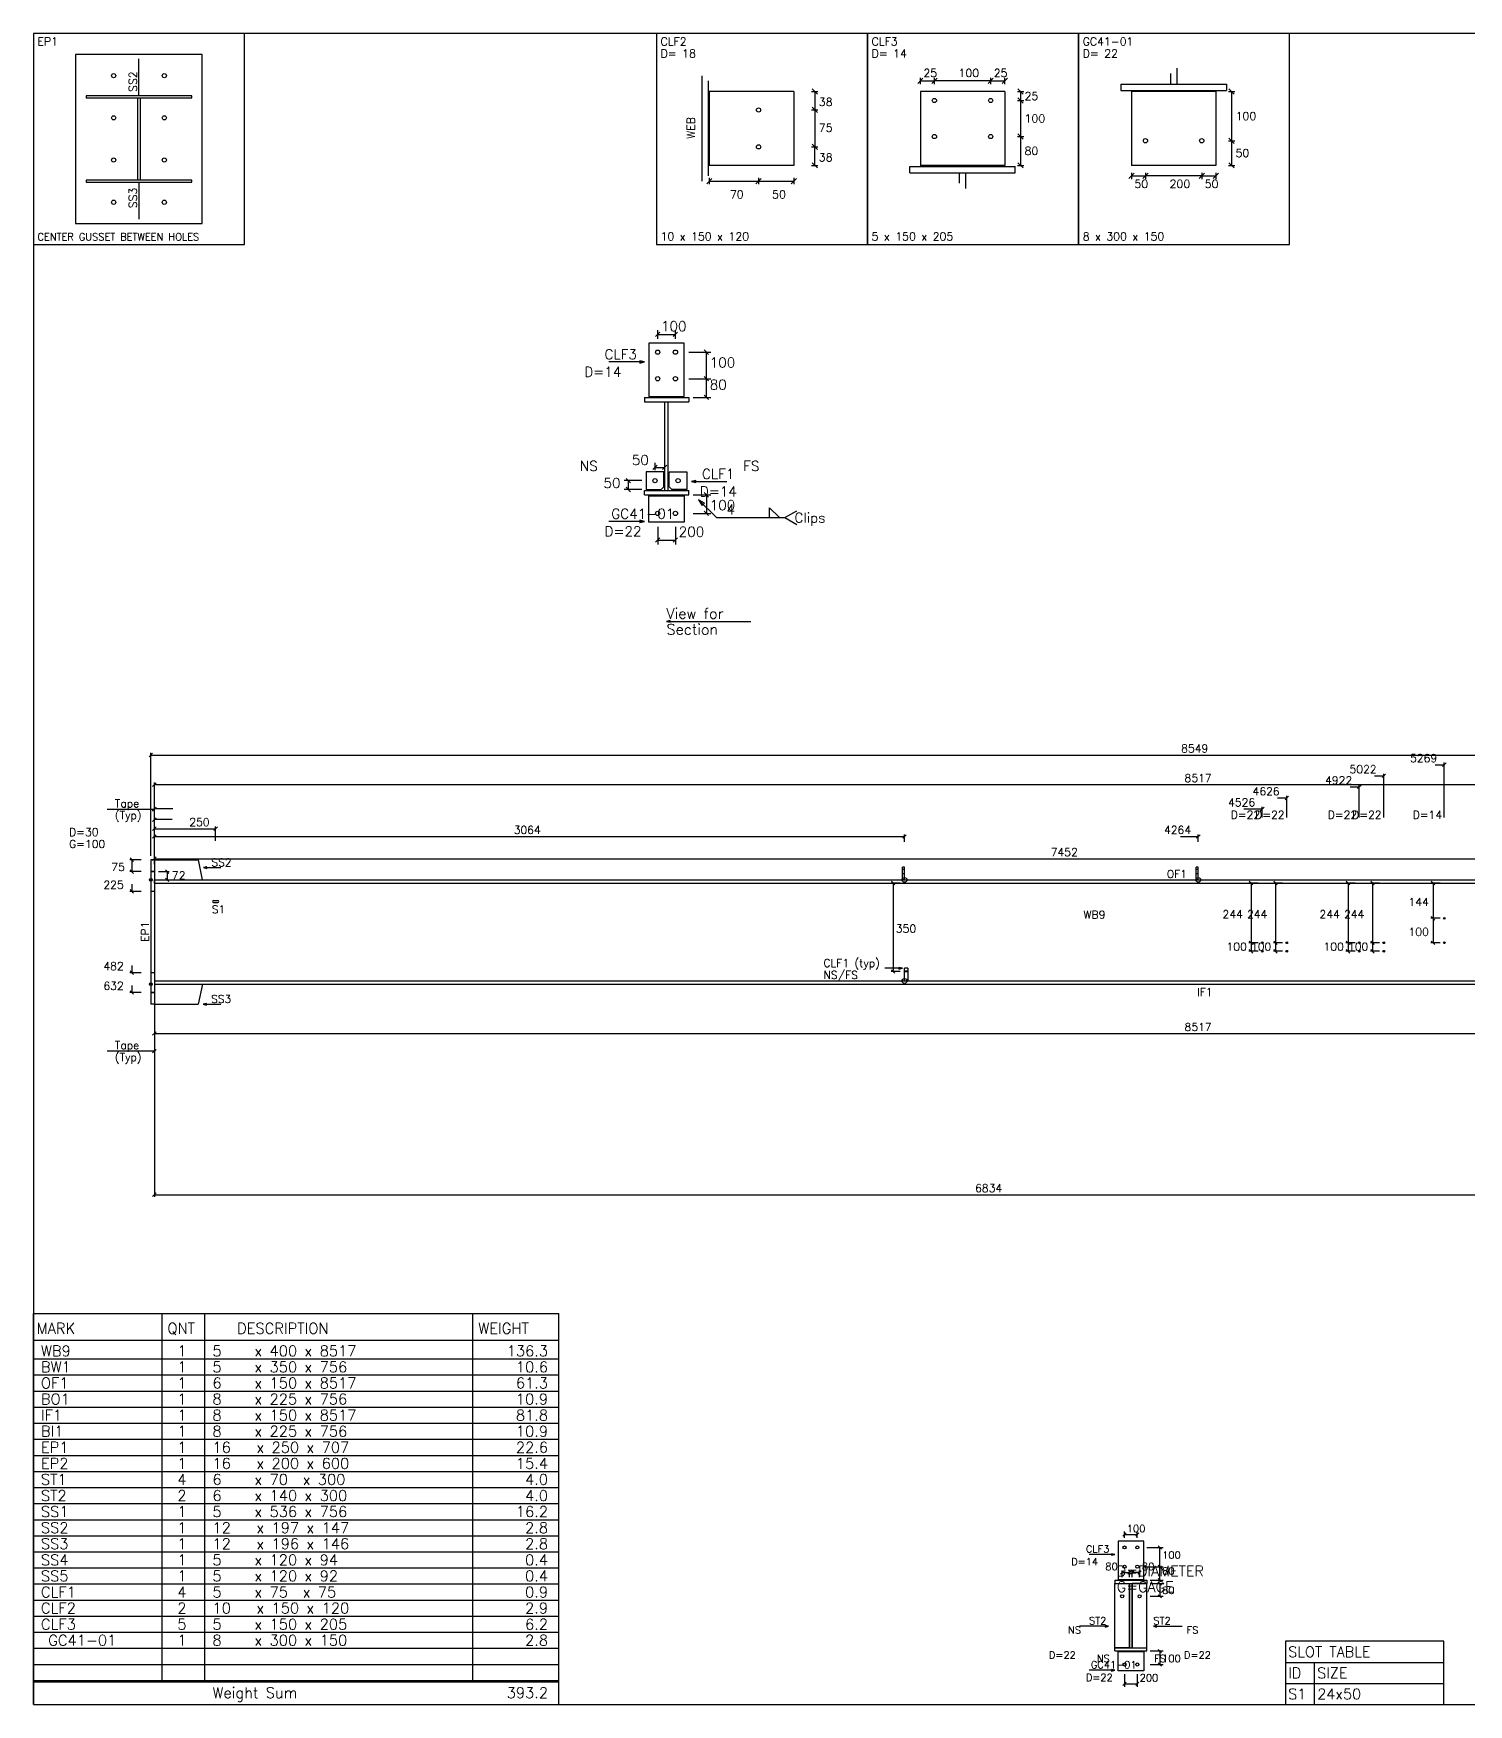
# Model space of a CAD drawing. Extents: x 0 to 879, y 0 to 594.
# Drawn here: x 0 to 510, y 0 to 594 of the extents above; entities that cross this region are included whole.
import ezdxf
from ezdxf.enums import TextEntityAlignment as Align

# ---------------------------------------------------------------- set-up
doc = ezdxf.new("R2010")
doc.units = 0
doc.linetypes.add('CONTIN', pattern=[0])
doc.linetypes.add('DASHED', pattern=[2.3812, 1.5875, -0.7937])
doc.layers.get('0').update_dxf_attribs({"linetype": 'CONTIN'})
for name, color, linetype in [('1', 7, 'CONTIN'), ('11', 7, 'CONTIN'), ('12', 2, 'CONTIN'), ('13', 2, 'CONTIN'), ('14', 7, 'CONTIN'), ('15', 6, 'CONTIN'), ('2', 7, 'CONTIN'), ('21', 7, 'CONTIN'), ('22', 7, 'CONTIN'), ('3', 1, 'CONTIN'), ('4', 1, 'CONTIN'), ('5', 7, 'CONTIN'), ('6', 4, 'CONTIN'), ('7', 3, 'DASHED'), ('9', 7, 'CONTIN')]:
    doc.layers.add(name, color=color, linetype=linetype)
doc.styles.add('SIMPLEX', font='SIMPLEX')

# ---------------------------------------------------------------- blocks, each defined once
blk = doc.blocks.new('SLOTTD')
at = {"layer": '6'}
for p, q in [((-25.4, 12.7), (25.4, 12.7)), ((-25.4, -12.7), (25.4, -12.7))]:
    blk.add_line(p, q, dxfattribs=at)
for centre, start, end in [((-25.4, 0), 90, 270), ((25.4, 0), 270, 90)]:
    blk.add_arc(centre, 12.7, start, end, dxfattribs=at)
blk = doc.blocks.new('CIRCLE')
at = {"layer": '1'}
blk.add_circle((0, 0), 10.2, dxfattribs=at)
blk = doc.blocks.new('ARROW')
at = {"layer": '2'}
blk.add_line((-0.635, -0.635), (0.635, 0.635), dxfattribs=at)
blk = doc.blocks.new('FLGHOL')
at = {"layer": '6'}
blk.add_solid([(-6.35, 0), (6.35, 0), (-6.35, 25.4), (6.35, 25.4)], dxfattribs=at)
blk = doc.blocks.new('WEBCLP2', base_point=(0, 152.4))
at = {"layer": '13'}
for p, q in [((-12.7, 0), (-12.7, 203.2)), ((-12.7, 203.2), (12.7, 203.2)), ((12.7, 0), (12.7, 203.2)), ((-12.7, 0), (12.7, 0))]:
    blk.add_line(p, q, dxfattribs=at)
at = {"layer": '6'}
for points in [[(-12.7, 144.78), (12.7, 144.78), (-12.7, 160.02), (12.7, 160.02)], [(-12.7, 43.18), (12.7, 43.18), (-12.7, 58.42), (12.7, 58.42)]]:
    blk.add_solid(points, dxfattribs=at)
blk = doc.blocks.new('ARROWP')
for p, q in [((0, 0), (-1.27, 0.317)), ((-1.27, 0.317), (-1.27, -0.317)), ((-1.27, -0.317), (0, 0))]:
    blk.add_line(p, q)
blk = doc.blocks.new('GRTCLPB')
at = {"layer": '13'}
for p, q in [((-12.7, 0), (-12.7, 152.4)), ((-12.7, 152.4), (12.7, 152.4)), ((-12.7, 0), (12.7, 0)), ((12.7, 0), (12.7, 152.4))]:
    blk.add_line(p, q, dxfattribs=at)
at = {"layer": '6'}
for points in [[(-12.7, 119.38), (12.7, 119.38), (-12.7, 134.62), (12.7, 134.62)], [(-12.7, 68.58), (12.7, 68.58), (-12.7, 83.82), (12.7, 83.82)]]:
    blk.add_solid(points, dxfattribs=at)
blk = doc.blocks.new('GRTCLP1')
at = {"layer": '13'}
for p, q in [((-12.7, 0), (-12.7, 101.6)), ((-12.7, 101.6), (12.7, 101.6)), ((-12.7, 0), (12.7, 0)), ((12.7, 0), (12.7, 101.6))]:
    blk.add_line(p, q, dxfattribs=at)
at = {"layer": '6'}
blk.add_solid([(-12.7, 68.58), (12.7, 68.58), (-12.7, 83.82), (12.7, 83.82)], dxfattribs=at)
blk = doc.blocks.new('BRCCLP', base_point=(12.7, 0))
at = {"layer": '1'}
blk.add_solid([(-12.7, 68.58), (12.7, 68.58), (-12.7, 83.82), (12.7, 83.82)], dxfattribs=at)
at = {"layer": '2'}
for p in [(-12.7, 101.6), (12.7, 0)]:
    blk.add_line(p, (12.7, 101.6), dxfattribs=at)
blk = doc.blocks.new('ASMPIECE', base_point=(246, -6))
at = {"layer": '1'}
for p, q in [((246, -6), (246, 6.971)), ((246, 6.971), (8763.483, 6.971)), ((8763.483, -6), (8763.483, 6.971)), ((246, -6), (246, -406)), ((246, -6), (8763.483, -6)), ((8763.483, -406), (8763.483, -6)), ((246, -406), (246, -418.971)), ((246, -406), (8763.483, -406)), ((3322.971, -354.116), (3322.971, -406)), ((6022.971, -354.116), (6022.971, -406)), ((8763.483, -406), (8763.483, -418.971)), ((246, -418.971), (8763.483, -418.971)), ((5807.522, -418.971), (6293.2, -1174.971)), ((6344, -1174.971), (6344, -418.971)), ((6710, -418.971), (6344, -418.971)), ((6356.971, -1174.971), (6356.971, -418.971)), ((6697.028, -418.971), (6697.028, -1174.971)), ((6710, -418.971), (6710, -1174.971)), ((6344, -1174.971), (6293.2, -1174.971)), ((6710, -1174.971), (6344, -1174.971))]:
    blk.add_line(p, q, dxfattribs=at)
at = {"layer": '12'}
for p, q in [((246, 89.266), (231.588, 89.266)), ((231.588, 89.266), (231.588, -501.266)), ((246, 89.266), (246, -501.266)), ((8763.483, 89.265), (8777.896, 89.265)), ((8763.483, 89.265), (8763.483, -501.266)), ((8777.896, 89.265), (8777.896, -501.266)), ((246, -501.266), (231.588, -501.266)), ((8763.483, -501.266), (8777.896, -501.266))]:
    blk.add_line(p, q, dxfattribs=at)
at = {"layer": '15'}
for centre in [(3310, 6.971), (4510, 6.971), (6010, 6.971), (7510, 6.971), (8510, 6.971), (7697.5, -49.237), (3310, -406), (6010, -406), (7084.323, -418.971)]:
    blk.add_circle(centre, 9.685, dxfattribs=at)
at = {"layer": '2'}
for p, q in [((231.588, 104.931), (231.588, 525.816)), ((231.588, 517.169), (8777.896, 517.168)), ((5515, 262.07), (5515, 486.096)), ((8777.896, 104.93), (8777.896, 525.816)), ((5230.328, 432.251), (5267.8, 432.251)), ((5267.8, 262.07), (5267.8, 440.898)), ((5477.528, 477.448), (5515, 477.448)), ((246, 93.445), (246, 404.752)), ((246, 396.105), (8763.483, 396.105)), ((4834.107, 341.857), (4871.58, 341.857)), ((4871.58, 262.07), (4871.58, 350.504)), ((5130.328, 387.054), (5167.8, 387.054)), ((5167.8, 262.07), (5167.8, 395.701)), ((8763.483, 93.445), (8763.483, 404.752)), ((246, 262.07), (246, 305.307)), ((320.944, 296.66), (246, 296.66)), ((4696.635, 296.659), (4771.58, 296.659)), ((4771.58, 262.07), (4771.58, 305.307)), ((246, 91.959), (246, 262.07)), ((318.062, 253.423), (246, 253.423)), ((246, 166.948), (246, 224.598)), ((246, 215.95), (496, 215.95)), ((496, 166.948), (496, 224.598)), ((6271.937, 253.422), (6343.999, 253.422)), ((6343.999, 66.062), (6343.999, 262.07)), ((6637.938, 253.422), (6710, 253.422)), ((6710, 66.062), (6710, 262.07)), ((7007.938, 253.422), (7080, 253.422)), ((7080, 66.062), (7080, 262.07)), ((7475.41, 215.95), (7510, 215.95)), ((7510, 166.948), (7510, 224.598)), ((7775.411, 261.147), (7810, 261.147)), ((7810, 166.948), (7810, 269.795)), ((246, 162.625), (246, 192.891)), ((246, 184.243), (3310, 184.243)), ((3310, 162.625), (3310, 192.891)), ((4437.938, 184.243), (4510, 184.243)), ((4510, 162.625), (4510, 192.89)), ((5937.938, 184.243), (6010, 184.243)), ((6010, 162.624), (6010, 192.89)), ((7437.938, 184.243), (7510, 184.243)), ((7510, 162.624), (7510, 192.89)), ((8437.938, 184.243), (8510, 184.243)), ((8510, 162.624), (8510, 192.89)), ((191.233, 89.266), (145.113, 89.266)), ((153.761, 89.266), (153.761, 40.84)), ((246, 71.827), (246, 102.093)), ((246, 93.445), (7697.5, 93.445)), ((7697.5, 71.826), (7697.5, 102.092)), ((8818.251, 89.265), (8864.37, 89.265)), ((8855.723, 89.265), (8855.723, 40.84)), ((191.233, 40.84), (145.113, 40.84)), ((263.295, 40.84), (306.532, 40.84)), ((263.295, 6.971), (306.532, 6.971)), ((297.885, 40.84), (297.885, 6.971)), ((8746.188, 40.84), (8702.951, 40.84)), ((8746.188, 6.971), (8702.951, 6.971)), ((8711.6, 40.84), (8711.6, 6.971)), ((8818.251, 40.84), (8864.37, 40.84)), ((191.233, -39.869), (145.113, -39.869)), ((153.761, -11.044), (153.761, -39.869)), ((3292.705, -6), (3255.233, -6)), ((3263.881, -6), (3263.881, -367.087)), ((4754.285, -6), (4716.813, -6)), ((4725.46, -6), (4725.46, -250)), ((4854.285, -6), (4816.813, -6)), ((4825.46, -6), (4825.46, -250)), ((5150.505, -6), (5113.033, -6)), ((5121.681, -6), (5121.681, -250)), ((5250.505, -6), (5213.033, -6)), ((5221.681, -6), (5221.681, -250)), ((5497.706, -6), (5460.233, -6)), ((5468.881, -6), (5468.881, -150)), ((6027.295, -6), (6064.767, -6)), ((6056.12, -6), (6056.12, -367.087)), ((7492.705, -6), (7455.232, -6)), ((7463.88, -6), (7463.88, -81)), ((7714.795, -6), (7752.267, -6)), ((7714.795, -49.237), (7752.267, -49.237)), ((7743.62, -6), (7743.62, -49.237)), ((8818.251, -39.869), (8864.37, -39.869)), ((8855.723, -11.045), (8855.723, -39.869)), ((7492.705, -81), (7455.232, -81)), ((5497.706, -150), (5460.233, -150)), ((5497.706, -150), (5460.233, -150)), ((5468.881, -150), (5468.881, -250)), ((4754.285, -250), (4716.813, -250)), ((4754.285, -250), (4716.813, -250)), ((4725.46, -250), (4725.46, -284.59)), ((4854.285, -250), (4816.813, -250)), ((4854.285, -250), (4816.813, -250)), ((4825.46, -250), (4825.46, -284.59)), ((5150.505, -250), (5113.033, -250)), ((5150.505, -250), (5113.033, -250)), ((5121.681, -250), (5121.681, -284.59)), ((5250.505, -250), (5213.033, -250)), ((5250.505, -250), (5213.033, -250)), ((5221.681, -250), (5221.681, -284.59)), ((5497.706, -250), (5460.233, -250)), ((4754.285, -284.59), (4716.813, -284.59)), ((4854.285, -284.59), (4816.813, -284.59)), ((5150.505, -284.59), (5113.033, -284.59)), ((5250.505, -284.59), (5213.033, -284.59)), ((191.233, -372.131), (145.113, -372.131)), ((153.761, -343.306), (153.761, -372.131)), ((3292.705, -367.087), (3255.233, -367.087)), ((6027.295, -367.087), (6064.767, -367.087)), ((8818.251, -372.131), (8864.37, -372.131)), ((8855.723, -343.307), (8855.723, -372.131)), ((191.233, -452.84), (145.113, -452.84)), ((153.761, -424.016), (153.761, -452.84)), ((246, -476.621), (246, -1287.964)), ((7080, -476.621), (7080, -1287.964)), ((8818.251, -452.841), (8864.37, -452.841)), ((8855.723, -424.016), (8855.723, -452.841)), ((8763.483, -505.446), (8763.483, -629.392)), ((246, -620.744), (8763.483, -620.745)), ((6714.323, -924.971), (6766.208, -924.971)), ((6757.56, -950.914), (6757.56, -924.971)), ((6714.323, -1024.971), (6748.913, -1024.971)), ((6740.265, -1024.971), (6740.265, -1174.971)), ((6714.323, -1174.971), (6748.913, -1174.971)), ((246, -1279.317), (7080, -1279.317))]:
    blk.add_line(p, q, dxfattribs=at)
at = {"layer": '3'}
for p, q in [((246, 93.445), (246, 381.693)), ((246, 295.218), (52.298, 295.218)), ((8677.054, 71.538), (8604.992, 71.538)), ((445.883, 56.982), (517.944, 56.982)), ((5997.029, 45.884), (5924.967, 45.884)), ((7636.968, -49.237), (7564.906, -49.237)), ((7085.764, -154.426), (7013.703, -154.426)), ((6712.882, -260.724), (6784.944, -260.724)), ((3301.352, -354.289), (3229.291, -354.289)), ((6349.764, -357.575), (6277.702, -357.575)), ((7092.971, -453.561), (7165.032, -453.561)), ((246, -505.445), (246, -629.392)), ((246, -505.445), (246, -707.218)), ((444.882, -501.266), (516.944, -501.266)), ((8665.335, -483.539), (8593.273, -483.539)), ((6341.117, -638.688), (6269.055, -638.688)), ((6712.882, -638.688), (6784.944, -638.688)), ((246, -692.806), (52.298, -692.806)), ((6047.479, -764.688), (5975.417, -764.688))]:
    blk.add_line(p, q, dxfattribs=at)
at = {"layer": '9'}
for p, q in [((246, 89.266), (426.318, 89.266)), ((443, 6.971), (426.318, 89.266)), ((8679.937, 6.971), (8763.483, 89.265)), ((6343.999, -406), (6343.999, -106)), ((6343.999, -106), (6352.646, -106)), ((6352.646, -106), (6352.646, -406)), ((6701.352, -406), (6701.352, -106)), ((6701.352, -106), (6710, -106)), ((6710, -106), (6710, -406)), ((7080, -406), (7080, -106)), ((7080, -106), (7088.647, -106)), ((7088.647, -106), (7088.647, -406)), ((6343.999, -406), (6352.646, -406)), ((6701.352, -406), (6710, -406)), ((7080, -406), (7088.647, -406)), ((442, -418.971), (425.318, -501.266)), ((8668.218, -418.971), (8763.483, -501.266)), ((246, -501.266), (425.318, -501.266))]:
    blk.add_line(p, q, dxfattribs=at)
at = {"layer": '1', "xscale": -0.34, "yscale": 0.34, "zscale": 0.34}
for p in [(3305.676, 6.971), (4505.676, 6.971), (6005.676, 6.971), (7505.676, 6.971), (8505.676, 6.971)]:
    blk.add_blockref('GRTCLPB', p, dxfattribs=at)
at = {"layer": '1', "xscale": 0.34, "yscale": 0.34, "zscale": 0.34, "rotation": -90}
blk.add_blockref('WEBCLP2', (7697.5, -53.561), dxfattribs=at)
at = {"layer": '15', "xscale": 0.567, "yscale": 0.567, "zscale": 0.567}
for p in [(231.588, 6.971), (8777.896, 6.971), (231.588, -418.971), (8777.896, -418.971)]:
    blk.add_blockref('CIRCLE', p, dxfattribs=at)
at = {"layer": '2', "xscale": 11.348, "yscale": 11.348, "zscale": 11.348}
for p, rotation in [((231.588, 517.169), 180), ((246, 396.105), 180), ((246, 296.66), 180), ((246, 253.423), 180), ((246, 215.95), 180), ((246, 184.243), 180), ((153.761, 89.266), 90), ((246, 93.445), 180), ((8855.723, 89.265), 90), ((153.761, 40.84), -90), ((297.885, 40.84), 90), ((297.885, 6.971), -90), ((3263.881, -6), 90), ((4725.46, -6), 90), ((4825.46, -6), 90), ((5121.681, -6), 90), ((5221.681, -6), 90), ((5468.881, -6), 90), ((6056.12, -6), 90), ((7463.88, -6), 90), ((7743.62, -6), 90), ((8711.6, 40.84), 90), ((8711.6, 6.971), -90), ((8855.723, 40.84), -90), ((153.761, -39.869), -90), ((7743.62, -49.237), -90), ((8855.723, -39.869), -90), ((7463.88, -81), -90), ((5468.881, -150), -90), ((5468.881, -150), 90), ((4725.46, -250), -90), ((4725.46, -250), 90), ((4825.46, -250), -90), ((4825.46, -250), 90), ((5121.681, -250), -90), ((5121.681, -250), 90), ((5221.681, -250), -90), ((5221.681, -250), 90), ((5468.881, -250), -90), ((4725.46, -284.59), -90), ((4825.46, -284.59), -90), ((5121.681, -284.59), -90), ((5221.681, -284.59), -90), ((153.761, -372.131), -90), ((3263.881, -367.087), -90), ((6056.12, -367.087), -90), ((8855.723, -372.131), -90), ((153.761, -452.84), -90), ((8855.723, -452.841), -90), ((6757.56, -924.971), 90), ((6740.265, -1024.971), 90), ((6740.265, -1174.971), -90), ((246, -1279.317), 180)]:
    blk.add_blockref('ARROW', p, dxfattribs=dict(at, rotation=rotation))
at = {"layer": '2'}
for name, p, xscale, yscale, zscale in [('ARROW', (5515, 477.448), 11.348, 11.348, 11.348), ('ARROW', (8777.896, 517.168), 11.348, 11.348, 11.348), ('ARROW', (5267.8, 432.251), 11.348, 11.348, 11.348), ('ARROW', (4871.58, 341.857), 11.348, 11.348, 11.348), ('ARROW', (5167.8, 387.054), 11.348, 11.348, 11.348), ('ARROW', (8763.483, 396.105), 11.348, 11.348, 11.348), ('ARROW', (4771.58, 296.659), 11.348, 11.348, 11.348), ('ARROW', (496, 215.95), 11.348, 11.348, 11.348), ('ARROW', (6343.999, 253.422), 11.348, 11.348, 11.348), ('ARROW', (6710, 253.422), 11.348, 11.348, 11.348), ('ARROW', (7080, 253.422), 11.348, 11.348, 11.348), ('ARROW', (7510, 215.95), 11.348, 11.348, 11.348), ('ARROW', (7810, 261.147), 11.348, 11.348, 11.348), ('ARROW', (3310, 184.243), 11.348, 11.348, 11.348), ('ARROW', (4510, 184.243), 11.348, 11.348, 11.348), ('ARROW', (6010, 184.243), 11.348, 11.348, 11.348), ('ARROW', (7510, 184.243), 11.348, 11.348, 11.348), ('ARROW', (8510, 184.243), 11.348, 11.348, 11.348), ('ARROW', (7697.5, 93.445), 11.348, 11.348, 11.348), ('CIRCLE', (5515, -150), 0.34, 0.34, 0.34), ('CIRCLE', (4771.58, -250), 0.34, 0.34, 0.34), ('CIRCLE', (4871.58, -250), 0.34, 0.34, 0.34), ('CIRCLE', (5167.8, -250), 0.34, 0.34, 0.34), ('CIRCLE', (5267.8, -250), 0.34, 0.34, 0.34), ('CIRCLE', (5515, -250), 0.34, 0.34, 0.34), ('CIRCLE', (4771.58, -284.59), 0.34, 0.34, 0.34), ('CIRCLE', (4871.58, -284.59), 0.34, 0.34, 0.34), ('CIRCLE', (5167.8, -284.59), 0.34, 0.34, 0.34), ('CIRCLE', (5267.8, -284.59), 0.34, 0.34, 0.34), ('ARROW', (8763.483, -620.745), 11.348, 11.348, 11.348), ('ARROW', (7080, -1279.317), 11.348, 11.348, 11.348)]:
    blk.add_blockref(name, p, dxfattribs=dict(at, xscale=xscale, yscale=yscale, zscale=zscale))
at = {"layer": '3', "xscale": 11.348, "yscale": 11.348, "zscale": 11.348}
for name, p in [('ARROW', (246, 295.218)), ('ARROWP', (8677.054, 71.538)), ('ARROWP', (5997.029, 45.884)), ('ARROWP', (7636.968, -49.237)), ('ARROWP', (7085.764, -154.426)), ('ARROWP', (3301.352, -354.289)), ('ARROWP', (6349.764, -357.575)), ('ARROWP', (8665.335, -483.539)), ('ARROWP', (6341.117, -638.688)), ('ARROW', (246, -692.806)), ('ARROWP', (6047.479, -764.688))]:
    blk.add_blockref(name, p, dxfattribs=at)
at = {"layer": '3', "xscale": 11.348, "yscale": 11.348, "zscale": 11.348, "rotation": 180}
for name, p in [('ARROWP', (445.883, 56.982)), ('ARROWP', (6712.882, -260.724)), ('ARROWP', (7092.971, -453.561)), ('ARROWP', (444.882, -501.266)), ('ARROW', (246, -620.744)), ('ARROWP', (6712.882, -638.688))]:
    blk.add_blockref(name, p, dxfattribs=at)
at = {"layer": '6'}
for p, xscale, yscale, zscale, rotation in [((231.588, 40.84), 0.511, 0.567, 0.567, -90), ((8763.483, 40.84), 0.511, 0.567, 0.567, -90), ((231.588, -39.869), 0.511, 0.567, 0.567, -90), ((8763.483, -39.869), 0.511, 0.567, 0.567, -90), ((7088.647, -186), 0.511, 0.34, 0.34, 90), ((231.588, -372.131), 0.511, 0.567, 0.567, -90), ((8763.483, -372.131), 0.511, 0.567, 0.567, -90), ((231.588, -452.84), 0.511, 0.567, 0.567, -90), ((8763.483, -452.841), 0.511, 0.567, 0.567, -90), ((6697.028, -924.971), -0.511, -0.511, -0.511, 90), ((6697.028, -1024.971), -0.511, -0.511, -0.511, 90)]:
    blk.add_blockref('FLGHOL', p, dxfattribs=dict(at, xscale=xscale, yscale=yscale, zscale=zscale, rotation=rotation))
at = {"layer": '6', "xscale": 0.34, "yscale": 0.34, "zscale": 0.34}
for p in [(496, -81), (7510, -81), (7810, -81)]:
    blk.add_blockref('SLOTTD', p, dxfattribs=at)
at = {"layer": '7', "xscale": -0.511, "yscale": 0.511, "zscale": 0.511}
for p in [(3310, -406), (6010, -406)]:
    blk.add_blockref('BRCCLP', p, dxfattribs=at)
at = {"layer": '7', "xscale": 0.34, "yscale": 0.34, "zscale": 0.34, "rotation": 180}
blk.add_blockref('GRTCLP1', (7080, -418.971), dxfattribs=at)
at = {"style": 'SIMPLEX'}
blk.add_text('BW1', height=32.284, rotation=-1.571, dxfattribs=at).set_placement((6494.716, -829.255))
at = {"layer": '11', "style": 'SIMPLEX'}
for s, p in [('8549', (4440.175, 527.93)), ('5269', (5375.104, 488.209)), ('8517', (4453.941, 406.866)), ('4922', (5027.904, 397.815)), ('5022', (5127.904, 443.012)), ('4626', (4731.684, 352.618)), ('4526', (4631.684, 307.421)), ('6098', (6204.103, 264.184)), ('6464', (6570.104, 264.184)), ('6834', (6940.104, 264.184)), ('7564', (7670.104, 271.909)), ('250', (388.388, 226.712)), ('3064', (1713.433, 195.004)), ('4264', (4370.104, 195.004)), ('5764', (5870.104, 195.004)), ('7264', (7370.104, 226.711)), ('7264', (7370.104, 195.004)), ('8264', (8370.104, 195.004)), ('75', (69.785, 43.53)), ('7452', (3907.183, 104.206)), ('50', (8875.132, 43.53)), ('225', (37.501, -29.108)), ('72', (317.293, 9.661)), ('44', (8627.623, 9.661)), ('150', (8875.132, -29.108)), ('144', (5368.763, -99.523)), ('75', (7379.904, -65.023)), ('150', (7763.028, -49.141)), ('244', (4609.2, -149.523)), ('244', (4709.201, -149.523)), ('244', (5005.421, -149.523)), ('244', (5105.421, -149.523)), ('350', (3274.642, -208.066)), ('100', (5368.763, -221.523)), ('350', (6075.528, -208.066)), ('100', (4625.342, -281.9)), ('100', (4725.342, -281.9)), ('100', (5021.563, -281.9)), ('100', (5121.563, -281.9)), ('482', (37.501, -361.37)), ('450', (8875.132, -361.37)), ('632', (37.501, -442.079)), ('550', (8875.132, -442.079)), ('8517', (4453.941, -609.983)), ('250', (6776.969, -956.179)), ('150', (6759.674, -1121.494)), ('6834', (3598.433, -1268.556))]:
    blk.add_text(s, height=32.284, dxfattribs=at).set_placement(p)
at = {"layer": '21', "style": 'SIMPLEX'}
for s, p in [('D=22', (4642.445, 256.881)), ('D=22', (4742.445, 256.881)), ('D=22', (5038.665, 256.881)), ('D=22', (5138.666, 256.881)), ('D=14', (5385.865, 256.881)), ('D=30', (-102.779, 186.117)), ('D=22', (8893.195, 186.116)), ('G=100', (-102.779, 137.691)), ('G=100', (8893.195, 137.691)), ('Slot=22x56', (6729.313, -1223.397)), ('G=100', (6729.313, -1271.822))]:
    blk.add_text(s, height=32.284, dxfattribs=at).set_placement(p)
at = {"layer": '3', "style": 'SIMPLEX'}
for s, p in [('Tape', (84.582, 303.289)), ('(Typ)', (84.582, 254.864)), ('SS2', (478.166, 62.363)), ('CLF3(typ)', (5706.476, 51.265)), ('SS4', (8580.202, 76.919)), ('OF1', (4380.865, 15.042)), ('CLF2 (typ)', (7314.131, -43.857)), ('NS/FS', (7314.131, -92.282)), ('S1', (479.858, -129.426)), ('WB9', (4040.79, -151.277)), ('ST2', (6924.345, -149.045)), ('S1', (7493.858, -129.426)), ('S1', (7793.858, -129.426)), ('NS/FS', (6924.345, -197.471)), ('ST1', (6745.167, -255.343)), ('NS/FS', (6745.167, -303.769)), ('CLF1 (typ)', (2978.515, -348.908)), ('ST1', (6188.346, -352.194)), ('NS/FS', (2978.515, -397.333)), ('NS/FS', (6188.346, -400.62)), ('SS3', (477.166, -495.885)), ('IF1', (4504.742, -467.397)), (' GC41-01(typ)', (7125.255, -448.18)), ('SS5', (8568.483, -478.158)), ('BI1', (6244.266, -633.307)), ('BO1', (6745.167, -633.307)), ('Tape', (84.582, -684.735)), ('(Typ)', (84.582, -733.161)), ('SS1', (5950.627, -759.307))]:
    blk.add_text(s, height=32.284, dxfattribs=at).set_placement(p)
for s, p in [('EP1', (223.517, -246.355)), ('EP2', (8818.251, -254.426))]:
    blk.add_text(s, height=32.284, rotation=90, dxfattribs=at).set_placement(p)
blk = doc.blocks.new('ASMBASE')
for p, q in [((25.4, 25.4), (0, 25.4)), ((0, 25.4), (0, 0)), ((25.4, 0), (25.4, 25.4)), ((20.32, 22.86), (5.08, 22.86)), ((5.08, 22.86), (5.08, 2.54)), ((12.7, 17.882), (12.7, 22.352)), ((20.32, 2.54), (20.32, 22.86)), ((19.05, 17.882), (6.35, 17.882)), ((6.35, 17.882), (6.35, 17.628)), ((6.35, 17.628), (19.05, 17.628)), ((12.573, 17.628), (12.827, 17.628)), ((12.573, 7.739), (12.573, 17.628)), ((12.827, 17.628), (12.827, 7.739)), ((19.05, 17.628), (19.05, 17.882)), ((19.05, 7.739), (6.35, 7.739)), ((6.35, 7.739), (6.35, 7.485)), ((6.35, 7.485), (19.05, 7.485)), ((12.827, 7.739), (12.573, 7.739)), ((12.7, 7.485), (12.7, 3.048)), ((19.05, 7.485), (19.05, 7.739)), ((5.08, 2.54), (20.32, 2.54)), ((0, 0), (25.4, 0))]:
    blk.add_line(p, q)
at = {"layer": '1'}
for centre in [(9.652, 20.32), (15.748, 20.32), (9.652, 15.24), (15.748, 15.24), (9.652, 10.16), (15.748, 10.16), (9.652, 5.08), (15.748, 5.08)]:
    blk.add_circle(centre, 0.254, dxfattribs=at)
at = {"layer": '1', "style": 'SIMPLEX'}
for s, height, p in [('EP1', 0.963, (0.482, 23.955)), ('CENTER GUSSET BETWEEN HOLES', 0.867, (0.482, 0.482))]:
    blk.add_text(s, height=height, dxfattribs=at).set_placement(p)
for s, p in [('SS2', (12.459, 18.363)), ('SS3', (12.459, 4.353))]:
    blk.add_text(s, height=0.963, rotation=90, dxfattribs=at).set_placement(p)
blk = doc.blocks.new('ASMPLATE')
at = {"layer": '14'}
for p, q in [((0, 0), (0, 139.065)), ((0, 139.065), (186.69, 139.065)), ((45.72, 8.096), (45.72, 139.065)), ((60.96, 8.096), (60.96, 139.065)), ((156.21, 8.096), (156.21, 139.065)), ((156.21, 8.096), (156.21, 139.065)), ((186.69, 8.096), (186.69, 139.065)), ((186.69, 0), (186.69, 139.065)), ((0, 129.54), (186.69, 129.54)), ((0, 122.873), (186.69, 122.873)), ((0, 117.158), (186.69, 117.158)), ((0, 111.443), (186.69, 111.443)), ((0, 105.728), (186.69, 105.728)), ((0, 100.013), (186.69, 100.013)), ((0, 94.298), (186.69, 94.298)), ((0, 88.583), (186.69, 88.583)), ((0, 82.868), (186.69, 82.868)), ((0, 77.153), (186.69, 77.153)), ((0, 71.438), (186.69, 71.438)), ((0, 65.723), (186.69, 65.723)), ((0, 60.008), (186.69, 60.008)), ((0, 54.293), (186.69, 54.293)), ((0, 48.578), (186.69, 48.578)), ((0, 42.863), (186.69, 42.863)), ((0, 37.148), (186.69, 37.148)), ((0, 31.433), (186.69, 31.433)), ((0, 25.718), (186.69, 25.718)), ((0, 20.003), (186.69, 20.003)), ((0, 14.288), (186.69, 14.288)), ((0, 8.573), (186.69, 8.573)), ((0, 8.096), (186.69, 8.096)), ((0, 0), (186.69, 0))]:
    blk.add_line(p, q, dxfattribs=at)
at = {"layer": '14', "style": 'SIMPLEX'}
for s, p in [('MARK', (1.143, 131.826)), ('QNT', (47.625, 131.826)), ('DESCRIPTION', (72.39, 131.826)), ('WEIGHT', (158.115, 131.826)), ('WB9', (2.667, 123.825)), ('  1', (45.91, 123.825)), ('5    x 400 x 8517', (63.627, 123.825)), ('BW1', (2.667, 118.11)), ('  1', (45.91, 118.11)), ('5    x 350 x 756', (63.627, 118.11)), ('OF1', (2.667, 112.395)), ('  1', (45.91, 112.395)), ('6    x 150 x 8517', (63.627, 112.395)), ('BO1', (2.667, 106.68)), ('  1', (45.91, 106.68)), ('8    x 225 x 756', (63.627, 106.68)), ('IF1', (2.667, 100.965)), ('  1', (45.91, 100.965)), ('8    x 150 x 8517', (63.627, 100.965)), ('BI1', (2.667, 95.25)), ('  1', (45.91, 95.25)), ('8    x 225 x 756', (63.627, 95.25)), ('EP1', (2.667, 89.535)), ('  1', (45.91, 89.535)), ('16   x 250 x 707', (63.627, 89.535)), ('EP2', (2.667, 83.82)), ('  1', (45.91, 83.82)), ('16   x 200 x 600', (63.627, 83.82)), ('ST1', (2.667, 78.105)), ('  4', (45.91, 78.105)), ('6    x 70  x 300', (63.627, 78.105)), ('ST2', (2.667, 72.39)), ('  2', (45.91, 72.39)), ('6    x 140 x 300', (63.627, 72.39)), ('SS1', (2.667, 66.675)), ('  1', (45.91, 66.675)), ('5    x 536 x 756', (63.627, 66.675)), ('SS2', (2.667, 60.96)), ('  1', (45.91, 60.96)), ('12   x 197 x 147', (63.627, 60.96)), ('SS3', (2.667, 55.245)), ('  1', (45.91, 55.245)), ('12   x 196 x 146', (63.627, 55.245)), ('SS4', (2.667, 49.53)), ('SS5', (2.667, 43.815)), ('  1', (45.91, 49.53)), ('  1', (45.91, 43.815)), ('5    x 120 x 94', (63.627, 49.53)), ('5    x 120 x 92', (63.627, 43.815)), ('CLF1', (2.667, 38.1)), ('  4', (45.91, 38.1)), ('5    x 75  x 75', (63.627, 38.1)), ('CLF2', (2.667, 32.385)), ('  2', (45.91, 32.385)), ('10   x 150 x 120', (63.627, 32.385)), ('CLF3', (2.667, 26.67)), ('  5', (45.91, 26.67)), ('5    x 150 x 205', (63.627, 26.67)), (' GC41-01', (2.667, 20.955)), ('  1', (45.91, 20.955)), ('8    x 300 x 150', (63.627, 20.955)), ('Weight Sum', (63.627, 2.286))]:
    blk.add_text(s, height=3.81, dxfattribs=at).set_placement(p)
for s, p in [('  136.3', (182.88, 123.825)), ('   10.6', (182.88, 118.11)), ('   61.3', (182.88, 112.395)), ('   10.9', (182.88, 106.68)), ('   81.8', (182.88, 100.965)), ('   10.9', (182.88, 95.25)), ('   22.6', (182.88, 89.535)), ('   15.4', (182.88, 83.82)), ('    4.0', (182.88, 78.105)), ('    4.0', (182.88, 72.39)), ('   16.2', (182.88, 66.675)), ('    2.8', (182.88, 60.96)), ('    2.8', (182.88, 55.245)), ('    0.4', (182.88, 49.53)), ('    0.4', (182.88, 43.815)), ('    0.9', (182.88, 38.1)), ('    2.9', (182.88, 32.385)), ('    6.2', (182.88, 26.67)), ('    2.8', (182.88, 20.955)), ('  393.2', (182.88, 2.286))]:
    blk.add_text(s, height=3.81, dxfattribs=at).set_placement(p, align=Align.RIGHT)
blk = doc.blocks.new('ASMSECTN')
at = {"layer": '1'}
for p, q in [((-6.35, 27.94), (6.35, 27.94)), ((-6.35, 27.94), (-6.35, 26.67)), ((-6.35, 26.67), (6.35, 26.67)), ((-0.508, 1.27), (-0.508, 26.67)), ((0.508, 1.27), (0.508, 26.67)), ((6.35, 27.94), (6.35, 26.67)), ((-6.35, 0), (-6.35, 1.27)), ((-6.35, 1.27), (6.35, 1.27)), ((-6.35, 0), (6.35, 0)), ((6.35, 0), (6.35, 1.27))]:
    blk.add_line(p, q, dxfattribs=at)
at = {"layer": '13'}
for p, q in [((5.08, 43.434), (-5.08, 43.434)), ((-5.08, 43.434), (-5.08, 28.194)), ((5.08, 28.194), (5.08, 43.434)), ((-5.08, 28.194), (5.08, 28.194)), ((-0.762, 6.604), (-5.842, 6.604)), ((-5.842, 6.604), (-5.842, 1.524)), ((-0.762, 2.286), (-0.762, 6.604)), ((0.762, 6.604), (5.842, 6.604)), ((0.762, 2.286), (0.762, 6.604)), ((5.842, 6.604), (5.842, 1.524)), ((-5.842, 1.524), (-1.524, 1.524)), ((-0.762, 2.286), (-1.524, 1.524)), ((0.762, 2.286), (1.524, 1.524)), ((5.842, 1.524), (1.524, 1.524)), ((-5.08, -0.254), (5.08, -0.254)), ((-5.08, -7.874), (-5.08, -0.254)), ((5.08, -0.254), (5.08, -7.874)), ((5.08, -7.874), (-5.08, -7.874))]:
    blk.add_line(p, q, dxfattribs=at)
at = {"layer": '3'}
for p, q in [((-2.54, 44.704), (-2.54, 47.244)), ((-2.54, 45.974), (2.54, 45.974)), ((2.54, 44.704), (2.54, 47.244)), ((6.35, 40.894), (12.7, 40.894)), ((11.43, 27.94), (11.43, 40.894)), ((-6.35, 38.1), (-16.51, 38.1)), ((6.35, 33.274), (12.7, 33.274)), ((7.62, 27.94), (12.7, 27.94)), ((-3.302, 7.112), (-3.302, 9.144)), ((-3.302, 7.874), (-0.508, 7.874)), ((-0.508, 7.874), (-0.508, 9.144)), ((-7.112, 4.064), (-12.192, 4.064)), ((-7.112, 1.524), (-12.192, 1.524)), ((-10.922, 1.524), (-10.922, 4.064)), ((7.112, 3.81), (17.272, 3.81)), ((7.62, 0), (12.7, 0)), ((11.43, 0), (11.43, -5.334)), ((-6.35, -7.62), (-16.51, -7.62)), ((-2.54, -9.144), (-2.54, -14.224)), ((2.54, -9.144), (2.54, -14.224)), ((7.62, -5.334), (12.7, -5.334)), ((-2.54, -12.954), (2.54, -12.954))]:
    blk.add_line(p, q, dxfattribs=at)
at = {"layer": '4'}
for p, q in [((9.195, -1.422), (14.315, -6.543)), ((29.535, -3.698), (32.38, -6.543)), ((29.535, -6.543), (29.535, -3.698)), ((33.945, -6.543), (37.358, -4.552)), ((14.315, -6.543), (33.091, -6.543)), ((33.091, -6.543), (33.945, -6.543)), ((33.945, -6.543), (37.358, -8.534))]:
    blk.add_line(p, q, dxfattribs=at)
at = {"layer": '1'}
for p, rotation in [((-2.54, 45.974), 180), ((11.43, 40.894), 90), ((11.43, 33.274), 270), ((11.43, 33.274), 90), ((11.43, 27.94), 270), ((-0.508, 7.874), 180), ((-10.922, 4.064), 270), ((-10.922, 1.524), 90), ((11.43, 0), 90), ((11.43, -5.334), 270), ((-2.54, -12.954), 180)]:
    blk.add_blockref('ARROW', p, dxfattribs=dict(at, rotation=rotation))
for p in [(2.54, 45.974), (-3.302, 7.874), (2.54, -12.954)]:
    blk.add_blockref('ARROW', p, dxfattribs=at)
at = {"layer": '1', "xscale": 0.06, "yscale": 0.06, "zscale": 0.06}
for p in [(-2.54, 40.894), (2.54, 40.894), (-2.54, 33.274), (2.54, 33.274), (-3.302, 4.064), (3.302, 4.064)]:
    blk.add_blockref('CIRCLE', p, dxfattribs=at)
at = {"layer": '1', "xscale": 0.06, "yscale": 0.06, "zscale": 0.06, "rotation": 90}
for p in [(-2.54, -5.334), (2.54, -5.334)]:
    blk.add_blockref('CIRCLE', p, dxfattribs=at)
at = {"layer": '3'}
for p in [(-6.35, 38.1), (-6.35, -7.62)]:
    blk.add_blockref('ARROWP', p, dxfattribs=at)
at = {"layer": '3', "rotation": 180}
blk.add_blockref('ARROWP', (7.112, 3.81), dxfattribs=at)
at = {"layer": '4', "xscale": 1.5, "yscale": 1.5, "zscale": 1.5, "rotation": 135}
blk.add_blockref('ARROWP', (9.195, -1.422), dxfattribs=at)
at = {"layer": '1', "style": 'SIMPLEX'}
for s, p in [('CLF3', (-17.78, 38.862)), ('CLF1', (10.16, 4.572)), (' GC41-01', (-17.78, -6.858))]:
    blk.add_text(s, height=2.845, dxfattribs=at).set_placement(p)
at = {"layer": '21', "style": 'SIMPLEX'}
for s, p in [('D=14', (-23.571, 33.833)), ('D=14', (9.55, -0.457)), ('D=22', (-17.78, -11.887))]:
    blk.add_text(s, height=2.845, dxfattribs=at).set_placement(p)
at = {"layer": '3', "style": 'SIMPLEX'}
for s, p in [('100', (-1.592, 46.922)), ('100', (12.378, 36.508)), ('80', (12.378, 30.158)), ('NS', (-24.841, 6.858)), ('50', (-9.94, 8.568)), ('FS', (21.996, 6.858)), ('50', (-18.068, 1.964)), ('100', (12.378, -4.386)), ('200', (3.488, -12.006))]:
    blk.add_text(s, height=2.845, dxfattribs=at).set_placement(p)
at = {"layer": '4', "style": 'SIMPLEX'}
blk.add_text('Clips', height=2.845, dxfattribs=at).set_placement((36.647, -7.965))
at = {"layer": '5', "style": 'SIMPLEX'}
blk.add_text('4', height=2.845, dxfattribs=at).set_placement((17.16, -5.595))
blk = doc.blocks.new('ASMSECT2')
at = {"layer": '1'}
for p, q in [((-6.35, 27.94), (6.35, 27.94)), ((-6.35, 27.94), (-6.35, 26.67)), ((-6.35, 26.67), (6.35, 26.67)), ((-0.508, 1.27), (-0.508, 26.67)), ((0.508, 1.27), (0.508, 26.67)), ((6.35, 27.94), (6.35, 26.67)), ((-6.35, 0), (-6.35, 1.27)), ((-6.35, 1.27), (6.35, 1.27)), ((-6.35, 0), (6.35, 0)), ((6.35, 0), (6.35, 1.27))]:
    blk.add_line(p, q, dxfattribs=at)
at = {"layer": '13'}
for p, q in [((5.08, 43.434), (-5.08, 43.434)), ((-5.08, 43.434), (-5.08, 28.194)), ((5.08, 28.194), (5.08, 43.434)), ((-6.35, 1.27), (-6.35, 26.67)), ((-6.35, 26.67), (-0.508, 26.67)), ((-5.08, 28.194), (5.08, 28.194)), ((-0.508, 26.67), (-0.508, 1.27)), ((6.35, 26.67), (0.508, 26.67)), ((0.508, 26.67), (0.508, 1.27)), ((6.35, 1.27), (6.35, 26.67)), ((-0.508, 1.27), (-6.35, 1.27)), ((0.508, 1.27), (6.35, 1.27)), ((-5.08, -0.254), (5.08, -0.254)), ((-5.08, -7.874), (-5.08, -0.254)), ((5.08, -0.254), (5.08, -7.874)), ((5.08, -7.874), (-5.08, -7.874))]:
    blk.add_line(p, q, dxfattribs=at)
at = {"layer": '3'}
for p, q in [((-2.54, 44.704), (-2.54, 47.244)), ((2.54, 44.704), (2.54, 47.244)), ((-2.54, 45.974), (2.54, 45.974)), ((6.35, 40.894), (12.7, 40.894)), ((11.43, 27.94), (11.43, 40.894)), ((-6.35, 38.1), (-16.51, 38.1)), ((6.35, 33.274), (12.7, 33.274)), ((-3.429, 29.21), (-3.429, 31.75)), ((-3.429, 30.988), (-0.508, 30.988)), ((-0.508, 29.21), (-0.508, 31.75)), ((0.508, 29.21), (0.508, 31.75)), ((3.429, 30.988), (0.508, 30.988)), ((3.429, 29.21), (3.429, 31.75)), ((7.62, 27.94), (12.7, 27.94)), ((7.62, 26.67), (12.7, 26.67)), ((7.62, 26.67), (12.7, 26.67)), ((11.43, 26.67), (11.43, 21.59)), ((11.43, 26.67), (11.43, 21.59)), ((7.62, 21.59), (12.7, 21.59)), ((7.62, 21.59), (12.7, 21.59)), ((-8.89, 9.737), (-20.269, 9.737)), ((8.89, 9.737), (20.269, 9.737)), ((7.62, 0), (12.7, 0)), ((11.43, 0), (11.43, -5.334)), ((7.62, -5.334), (12.7, -5.334)), ((-6.35, -7.62), (-16.51, -7.62)), ((-2.54, -9.144), (-2.54, -14.224)), ((-2.54, -12.954), (2.54, -12.954)), ((2.54, -9.144), (2.54, -14.224))]:
    blk.add_line(p, q, dxfattribs=at)
at = {"layer": '1'}
for p, rotation in [((-2.54, 45.974), 180), ((11.43, 40.894), 90), ((11.43, 33.274), 270), ((11.43, 33.274), 90), ((-3.429, 30.988), 180), ((-0.508, 30.988), 360), ((0.508, 30.988), 180), ((11.43, 27.94), 270), ((11.43, 26.67), 90), ((11.43, 26.67), 90), ((11.43, 21.59), 270), ((11.43, 21.59), 270), ((11.43, 0), 90), ((11.43, -5.334), 270), ((-2.54, -12.954), 180)]:
    blk.add_blockref('ARROW', p, dxfattribs=dict(at, rotation=rotation))
for p in [(2.54, 45.974), (3.429, 30.988), (2.54, -12.954)]:
    blk.add_blockref('ARROW', p, dxfattribs=at)
at = {"layer": '1', "xscale": 0.06, "yscale": 0.06, "zscale": 0.06}
for p in [(-2.54, 40.894), (2.54, 40.894), (-2.54, 33.274), (2.54, 33.274), (-3.429, 21.59), (3.429, 21.59)]:
    blk.add_blockref('CIRCLE', p, dxfattribs=at)
at = {"layer": '1', "xscale": 0.06, "yscale": 0.06, "zscale": 0.06, "rotation": 90}
for p in [(-2.54, -5.334), (2.54, -5.334)]:
    blk.add_blockref('CIRCLE', p, dxfattribs=at)
at = {"layer": '3'}
for p in [(-6.35, 38.1), (-6.35, -7.62)]:
    blk.add_blockref('ARROWP', p, dxfattribs=at)
for p, rotation in [((-8.89, 9.737), 360), ((8.89, 9.737), 180)]:
    blk.add_blockref('ARROWP', p, dxfattribs=dict(at, rotation=rotation))
at = {"layer": '1', "style": 'SIMPLEX'}
for s, p in [('CLF3', (-17.78, 38.862)), ('ST2', (-16.51, 10.499)), ('ST2', (8.89, 10.499)), (' GC41-01', (-17.78, -6.858))]:
    blk.add_text(s, height=2.845, dxfattribs=at).set_placement(p)
at = {"layer": '21', "style": 'SIMPLEX'}
for s, p in [('D=14', (-23.571, 33.833)), ('D=22', (-32.36, -2.997)), ('D=22', (20.98, -2.997)), ('D=22', (-17.78, -11.887))]:
    blk.add_text(s, height=2.845, dxfattribs=at).set_placement(p)
at = {"layer": '3', "style": 'SIMPLEX'}
for s, p in [('100', (-1.592, 46.922)), ('80', (-10.067, 31.936)), ('80', (4.377, 31.936)), ('80', (12.378, 30.158)), ('100', (12.378, 36.508)), ('80', (12.378, 22.538)), ('80', (12.378, 22.538)), ('NS', (-24.841, 6.858)), ('FS', (21.996, 6.858)), ('NS', (-13.462, -4.42)), ('FS', (9.195, -4.42)), ('100', (12.378, -4.386)), ('200', (3.488, -12.006))]:
    blk.add_text(s, height=2.845, dxfattribs=at).set_placement(p)
blk = doc.blocks.new('ASMBOLT')
at = {"layer": '21', "style": 'SIMPLEX'}
for s, p in [('D=DIAMETER', (0, 5.715)), ('G=GAGE', (0, 0))]:
    blk.add_text(s, height=3.81, dxfattribs=at).set_placement(p)
blk = doc.blocks.new('ASMVIEW')
at = {"layer": '21'}
blk.add_line((0, 0), (30.48, 0), dxfattribs=at)
at = {"layer": '21', "rotation": 180}
blk.add_blockref('ARROWP', (0, 0), dxfattribs=at)
at = {"layer": '21', "style": 'SIMPLEX'}
for s, p in [('View for', (0, 0.953)), ('Section', (0, -4.762))]:
    blk.add_text(s, height=3.81, dxfattribs=at).set_placement(p)
blk = doc.blocks.new('ASMSLOT')
for p, q in [((57.15, 22.86), (0, 22.86)), ((0, 22.86), (0, 0)), ((57.15, 0), (57.15, 22.86)), ((0, 15.24), (57.15, 15.24)), ((10.478, 0), (10.478, 15.24)), ((57.15, 0), (57.15, 15.24)), ((0, 7.62), (57.15, 7.62)), ((0, 0), (57.15, 0))]:
    blk.add_line(p, q)
at = {"style": 'SIMPLEX'}
for s, p in [('SLOT TABLE', (0.953, 17.145)), ('ID', (0.953, 9.525)), ('SIZE', (11.43, 9.525)), ('S1', (0.953, 1.905)), ('24x50', (11.43, 1.905))]:
    blk.add_text(s, height=3.81, dxfattribs=at).set_placement(p)
blk = doc.blocks.new('ARROWD')
at = {"layer": '2'}
blk.add_line((-0.635, -0.635), (0.635, 0.635), dxfattribs=at)
blk = doc.blocks.new('PC-21')
at = {"layer": '1'}
for p, q in [((50.8, 50.8), (0, 50.8)), ((0, 50.8), (0, 0)), ((50.8, 0), (50.8, 50.8)), ((0, 0), (50.8, 0))]:
    blk.add_line(p, q, dxfattribs=at)
at = {"layer": '13'}
for p, q in [((33.02, 36.83), (12.7, 36.83)), ((12.7, 36.83), (12.7, 19.05)), ((33.02, 36.83), (33.02, 19.05)), ((33.02, 19.05), (12.7, 19.05))]:
    blk.add_line(p, q, dxfattribs=at)
at = {"layer": '2'}
for p, q in [((37.338, 36.83), (38.862, 36.83)), ((38.1, 36.83), (38.1, 32.385)), ((37.338, 32.385), (38.862, 32.385)), ((38.1, 32.385), (38.1, 23.495)), ((37.338, 23.495), (38.862, 23.495)), ((38.1, 19.05), (38.1, 23.495)), ((37.338, 19.05), (38.862, 19.05)), ((12.7, 16.002), (12.7, 14.478)), ((12.7, 15.24), (24.553, 15.24)), ((24.553, 16.002), (24.553, 14.478)), ((24.553, 15.24), (33.02, 15.24)), ((33.02, 16.002), (33.02, 14.478))]:
    blk.add_line(p, q, dxfattribs=at)
at = {"layer": '3'}
for p, q in [((10.922, 40.64), (10.922, 15.24)), ((12.446, 39.37), (12.446, 16.51))]:
    blk.add_line(p, q, dxfattribs=at)
at = {"layer": '6'}
for centre in [(24.553, 32.385), (24.553, 23.495)]:
    blk.add_circle(centre, 0.508, dxfattribs=at)
at = {"layer": '2'}
for p, rotation in [((38.1, 36.83), 90), ((38.1, 32.385), -90), ((38.1, 32.385), 90), ((38.1, 23.495), -90), ((38.1, 23.495), 90), ((38.1, 19.05), -90), ((12.7, 15.24), 180), ((24.553, 15.24), 180)]:
    blk.add_blockref('ARROWD', p, dxfattribs=dict(at, rotation=rotation))
for p in [(24.553, 15.24), (33.02, 15.24)]:
    blk.add_blockref('ARROWD', p, dxfattribs=at)
at = {"layer": '11', "style": 'SIMPLEX'}
for s, p in [('38', (39.063, 33.348)), ('75', (39.063, 27.125)), ('38', (39.063, 20.013)), ('70', (17.663, 11.08)), ('50', (27.823, 11.08))]:
    blk.add_text(s, height=1.927, dxfattribs=at).set_placement(p)
at = {"layer": '2', "style": 'SIMPLEX'}
for s, p in [('CLF2', (0.963, 47.91)), ('10 x 150 x 120', (0.963, 0.963))]:
    blk.add_text(s, height=1.927, dxfattribs=at).set_placement(p)
blk.add_text('WEB', height=1.927, rotation=90, dxfattribs=at).set_placement((9.197, 25.4))
at = {"layer": '21', "style": 'SIMPLEX'}
blk.add_text('D= 18', height=1.927, dxfattribs=at).set_placement((0.963, 45.019))
blk = doc.blocks.new('GC-1')
at = {"layer": '1'}
for p, q in [((50.8, 50.8), (0, 50.8)), ((0, 50.8), (0, 0)), ((50.8, 0), (50.8, 50.8)), ((0, 0), (50.8, 0))]:
    blk.add_line(p, q, dxfattribs=at)
at = {"layer": '13'}
for p, q in [((33.02, 36.83), (12.7, 36.83)), ((12.7, 36.83), (12.7, 19.05)), ((33.02, 36.83), (33.02, 19.05)), ((33.02, 19.05), (12.7, 19.05))]:
    blk.add_line(p, q, dxfattribs=at)
at = {"layer": '2'}
for p, q in [((12.7, 38.608), (12.7, 40.132)), ((12.7, 39.37), (16.087, 39.37)), ((16.087, 38.608), (16.087, 40.132)), ((16.087, 38.608), (16.087, 40.132)), ((29.633, 39.37), (16.087, 39.37)), ((29.633, 38.608), (29.633, 40.132)), ((29.633, 39.37), (33.02, 39.37)), ((33.02, 38.608), (33.02, 40.132)), ((36.068, 36.83), (37.592, 36.83)), ((36.83, 36.83), (36.83, 34.662)), ((36.068, 34.662), (37.592, 34.662)), ((36.068, 34.662), (37.592, 34.662)), ((36.83, 34.662), (36.83, 25.989)), ((36.068, 25.989), (37.592, 25.989)), ((36.83, 25.989), (36.83, 19.05)), ((36.068, 19.05), (37.592, 19.05))]:
    blk.add_line(p, q, dxfattribs=at)
at = {"layer": '3'}
for p, q in [((10.16, 18.796), (35.56, 18.796)), ((10.16, 17.272), (10.16, 18.796)), ((10.16, 17.272), (35.56, 17.272)), ((22.098, 14.732), (22.098, 17.272)), ((23.622, 13.462), (23.622, 17.272)), ((35.56, 17.272), (35.56, 18.796))]:
    blk.add_line(p, q, dxfattribs=at)
at = {"layer": '6'}
for centre in [(16.087, 34.662), (29.633, 34.662), (16.087, 25.989), (29.633, 25.989)]:
    blk.add_circle(centre, 0.508, dxfattribs=at)
at = {"layer": '2'}
for p, rotation in [((12.7, 39.37), 180), ((16.087, 39.37), 180), ((29.633, 39.37), 180), ((36.83, 36.83), 90), ((36.83, 34.662), -90), ((36.83, 34.662), 90), ((36.83, 25.989), -90), ((36.83, 25.989), -90), ((36.83, 19.05), -90)]:
    blk.add_blockref('ARROWD', p, dxfattribs=dict(at, rotation=rotation))
for p in [(16.087, 39.37), (29.633, 39.37), (33.02, 39.37)]:
    blk.add_blockref('ARROWD', p, dxfattribs=at)
at = {"layer": '11', "style": 'SIMPLEX'}
for s, p in [('25', (13.43, 40.333)), ('100', (21.897, 40.333)), ('25', (30.363, 40.333)), ('25', (37.793, 34.782)), ('100', (37.793, 29.362)), ('80', (37.793, 21.556))]:
    blk.add_text(s, height=1.927, dxfattribs=at).set_placement(p)
at = {"layer": '2', "style": 'SIMPLEX'}
for s, p in [('CLF3', (0.963, 47.91)), ('5 x 150 x 205', (0.963, 0.963))]:
    blk.add_text(s, height=1.927, dxfattribs=at).set_placement(p)
at = {"layer": '21', "style": 'SIMPLEX'}
blk.add_text('D= 14', height=1.927, dxfattribs=at).set_placement((0.963, 45.019))
blk = doc.blocks.new('GC-51')
at = {"layer": '1'}
for p, q in [((50.8, 50.8), (0, 50.8)), ((0, 50.8), (0, 0)), ((50.8, 0), (50.8, 50.8)), ((0, 0), (50.8, 0))]:
    blk.add_line(p, q, dxfattribs=at)
at = {"layer": '13'}
for p, q in [((33.02, 36.83), (12.7, 36.83)), ((12.7, 36.83), (12.7, 19.05)), ((33.02, 36.83), (33.02, 19.05)), ((33.02, 19.05), (12.7, 19.05))]:
    blk.add_line(p, q, dxfattribs=at)
at = {"layer": '2'}
for p, q in [((36.068, 36.83), (37.592, 36.83)), ((36.83, 36.83), (36.83, 24.977)), ((36.068, 24.977), (37.592, 24.977)), ((36.83, 24.977), (36.83, 19.05)), ((12.7, 17.272), (12.7, 15.748)), ((12.7, 16.51), (16.087, 16.51)), ((16.087, 17.272), (16.087, 15.748)), ((16.087, 17.272), (16.087, 15.748)), ((29.633, 16.51), (16.087, 16.51)), ((29.633, 17.272), (29.633, 15.748)), ((29.633, 16.51), (33.02, 16.51)), ((33.02, 17.272), (33.02, 15.748)), ((36.068, 19.05), (37.592, 19.05))]:
    blk.add_line(p, q, dxfattribs=at)
at = {"layer": '3'}
for p, q in [((22.098, 41.148), (22.098, 38.608)), ((23.622, 42.418), (23.622, 38.608)), ((10.16, 38.608), (35.56, 38.608)), ((10.16, 38.608), (10.16, 37.084)), ((10.16, 37.084), (35.56, 37.084)), ((35.56, 38.608), (35.56, 37.084))]:
    blk.add_line(p, q, dxfattribs=at)
at = {"layer": '6'}
for centre in [(16.087, 24.977), (29.633, 24.977)]:
    blk.add_circle(centre, 0.508, dxfattribs=at)
at = {"layer": '2'}
for p, rotation in [((36.83, 36.83), 90), ((36.83, 24.977), -90), ((36.83, 24.977), -90), ((12.7, 16.51), 180), ((16.087, 16.51), 180), ((29.633, 16.51), 180), ((36.83, 19.05), -90)]:
    blk.add_blockref('ARROWD', p, dxfattribs=dict(at, rotation=rotation))
for p in [(16.087, 16.51), (29.633, 16.51), (33.02, 16.51)]:
    blk.add_blockref('ARROWD', p, dxfattribs=at)
at = {"layer": '11', "style": 'SIMPLEX'}
for s, p in [('100', (37.793, 29.94)), ('50', (37.793, 21.05)), ('50', (13.43, 13.62)), ('200', (21.897, 13.62)), ('50', (30.363, 13.62))]:
    blk.add_text(s, height=1.927, dxfattribs=at).set_placement(p)
at = {"layer": '2', "style": 'SIMPLEX'}
for s, p in [('GC41-01', (0.963, 47.91)), ('8 x 300 x 150', (0.963, 0.963))]:
    blk.add_text(s, height=1.927, dxfattribs=at).set_placement(p)
at = {"layer": '21', "style": 'SIMPLEX'}
blk.add_text('D= 22', height=1.927, dxfattribs=at).set_placement((0.963, 45.019))

msp = doc.modelspace()

# ---------------------------------------------------------------- linework, layer by layer
at = {"layer": '22'}
for p, q in [((841, 594), (0, 594)), ((0, 594), (0, 0)), ((0, 0), (841, 0))]:
    msp.add_line(p, q, dxfattribs=at)

# ---------------------------------------------------------------- block references
for name, p, xscale, yscale, zscale in [('ASMBASE', (0, 519), 2.953, 2.953, 2.953), ('PC-21', (221.457, 519), 1.476, 1.476, 1.476), ('GC-1', (296.457, 519), 1.476, 1.476, 1.476), ('GC-51', (371.457, 519), 1.476, 1.476, 1.476), ('ASMSECTN', (225, 430), 1.24, 1.24, 1.24), ('ASMVIEW', (225, 385), 0.984, 0.984, 0.984), ('ASMPIECE', (43, 292), 0.087, 0.087, 0.087), ('ASMSECT2', (390.02, 19.05), 0.9, 0.9, 0.9), ('ASMBOLT', (385, 40), 0.984, 0.984, 0.984), ('ASMSLOT', (445, 0), 0.984, 0.984, 0.984)]:
    msp.add_blockref(name, p, dxfattribs=dict(xscale=xscale, yscale=yscale, zscale=zscale))
msp.add_blockref('ASMPLATE', (0, 0))

doc.saveas('drawing.dxf')
